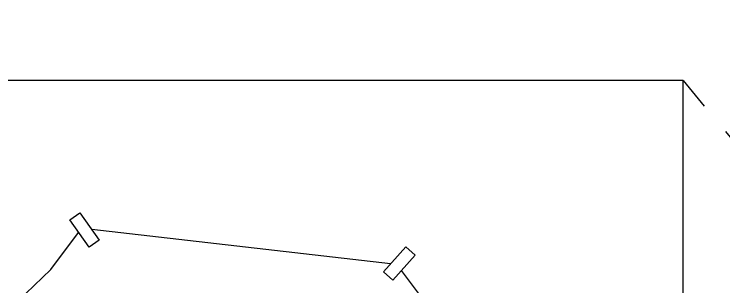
# Model space of a CAD drawing. Extents: x -1279 to 5791, y -3809 to 1769.
# Drawn here: x 4039.2 to 4232.1, y -2502 to -2427.9 of the extents above; entities that cross this region are included whole.
import ezdxf

# ---------------------------------------------------------------- set-up
doc = ezdxf.new("R2010")
doc.units = 0
doc.header["$MEASUREMENT"] = 0
doc.linetypes.add('AI-Linetype-51', pattern=[18, 9, -9])
doc.layers.add('G-ANNO-TTLB', color=7, linetype='Continuous', lineweight=0)
doc.layers.add('TYVEK', color=7, linetype='Continuous', lineweight=0)

msp = doc.modelspace()

# ---------------------------------------------------------------- hatches: boundary and pattern name
at = {"layer": 'G-ANNO-TTLB', "true_color": 0xff00ff, "transparency": 33554687}
h = msp.add_hatch(color=6, dxfattribs=at)
edge = h.paths.add_edge_path()
edge.add_spline(control_points=[(5472, -3692.6), (5472, -3692.6), (2542.48, -3692.6), (2542.48, -3692.6), (2542.48, -3692.6), (2542.48, -1235.6), (2542.48, -1235.6), (2542.48, -1235.6), (5472, -1235.6), (5472, -1235.6), (5472, -1235.6), (5472, -3692.6), (5472, -3692.6)], knot_values=[0, 0, 0, 0, 1, 1, 1, 2, 2, 2, 3, 3, 3, 4, 4, 4, 4], degree=3, periodic=0)
edge = h.paths.add_edge_path()
edge.add_spline(control_points=[(2551.48, -1244.6), (2551.48, -1244.6), (2551.48, -3683.6), (2551.48, -3683.6), (2551.48, -3683.6), (5463, -3683.6), (5463, -3683.6), (5463, -3683.6), (5463, -1244.6), (5463, -1244.6), (5463, -1244.6), (2551.48, -1244.6), (2551.48, -1244.6)], knot_values=[0, 0, 0, 0, 1, 1, 1, 2, 2, 2, 3, 3, 3, 4, 4, 4, 4], degree=3, periodic=0)
edge.add_line((2551.48, -1244.6), (2551.48, -1244.6))

# ---------------------------------------------------------------- linework, layer by layer
at = {"layer": 'G-ANNO-TTLB'}
for points in [[(5472, -3692.6), (5472, -3692.6), (2542.48, -3692.6), (2542.48, -3692.6), (2542.48, -3692.6), (2542.48, -1235.6), (2542.48, -1235.6), (2542.48, -1235.6), (5472, -1235.6), (5472, -1235.6), (5472, -1235.6), (5472, -3692.6), (5472, -3692.6)], [(2551.48, -1244.6), (2551.48, -1244.6), (2551.48, -3683.6), (2551.48, -3683.6), (2551.48, -3683.6), (5463, -3683.6), (5463, -3683.6), (5463, -3683.6), (5463, -1244.6), (5463, -1244.6), (5463, -1244.6), (2551.48, -1244.6), (2551.48, -1244.6)]]:
    msp.add_open_spline(points, degree=3, knots=[0, 0, 0, 0, 1, 1, 1, 2, 2, 2, 3, 3, 3, 4, 4, 4, 4], dxfattribs=at)
at = {"layer": 'TYVEK', "color": 18, "linetype": 'AI-Linetype-51', "lineweight": 25, "true_color": 0x000000}
msp.add_line((4221.06, -2445.89), (4378.8, -2637.7), dxfattribs=at)
at = {"layer": 'TYVEK', "color": 1, "lineweight": 25, "true_color": 0xff0000}
for p, q in [((4141.52, -2495.74), (4060.27, -2486.38)), ((4157.29, -2514.68), (4144.47, -2497.49))]:
    msp.add_line(p, q, dxfattribs=at)
at = {"layer": 'TYVEK', "color": 18, "lineweight": 25, "true_color": 0x000000}
msp.add_lwpolyline([(4062.93, -2586.64), (4221.06, -2586.64), (4221.06, -2445.89), (3964.83, -2445.89), (3964.47, -2586.64), (4062.93, -2586.64)], dxfattribs=at)
at = {"layer": 'TYVEK', "color": 2, "lineweight": 25, "true_color": 0xffff00}
for points in [[(4057.06, -2481.84), (4062.31, -2489.26), (4059.56, -2491.21), (4054.31, -2483.78)], [(4148.14, -2493.38), (4142.08, -2500.16), (4139.57, -2497.92), (4145.62, -2491.14)]]:
    msp.add_lwpolyline(points, close=True, dxfattribs=at)
at = {"layer": 'TYVEK', "color": 1, "lineweight": 25, "true_color": 0xff0000}
msp.add_lwpolyline([(4042.34, -2503.74), (4049.14, -2497.24), (4056.7, -2487.16)], dxfattribs=at)

doc.saveas('drawing.dxf')
